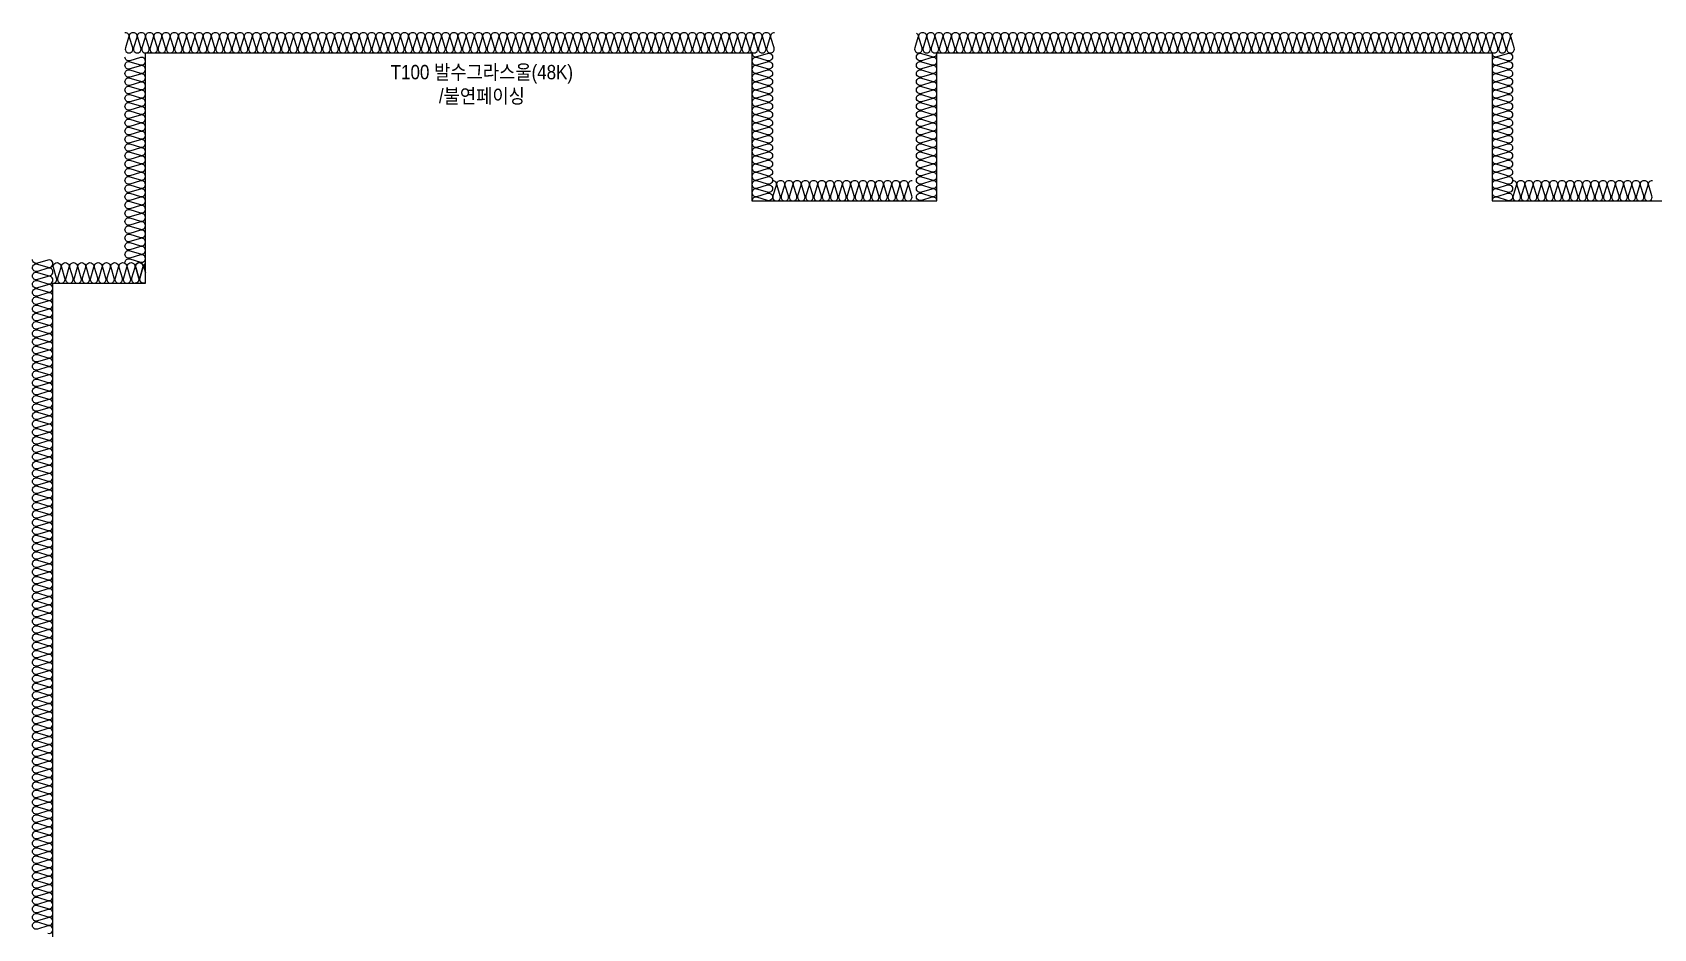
# Model space of a CAD drawing. Header units: millimetres. Extents: x 17311 to 801382, y -242618 to -104888.
# Drawn here: x 295111 to 302996, y -188369 to -184009 of the extents above; entities that cross this region are included whole.
import ezdxf
from ezdxf.enums import TextEntityAlignment as Align

# ---------------------------------------------------------------- set-up
doc = ezdxf.new("R2010")
doc.units = ezdxf.units.MM
doc.header["$LTSCALE"] = 250
doc.layers.add('ISL', color=251, linetype='Continuous')
doc.layers.add('NOPLOT-단열', color=225, linetype='Continuous', plot=False)
doc.styles.add('Gdim', font='')
doc.styles.get('Gdim').set_extended_font_data('Dotum')

msp = doc.modelspace()

# ---------------------------------------------------------------- linework, layer by layer
at = {"layer": 'ISL'}
for points in [[(295560.7, -184009.5, -0.509267), (295578.3, -184033.7), (295563, -184085.2, 1.372593), (295598.3, -184085.2), (295583, -184033.7, -0.509267), (295600.7, -184009.5, -0.509267), (295618.3, -184033.7), (295603, -184085.2, 1.372593), (295638.3, -184085.2), (295623, -184033.7, -0.509267), (295640.7, -184009.5, -0.509267), (295658.3, -184033.7), (295643, -184085.2, 1.372593), (295678.3, -184085.2), (295663, -184033.7, -0.509267), (295680.7, -184009.5, -0.509267), (295698.3, -184033.7), (295683, -184085.2, 1.372593), (295718.3, -184085.2), (295703, -184033.7, -0.509267), (295720.7, -184009.5, -0.509267), (295738.3, -184033.7), (295723, -184085.2, 1.372593), (295758.3, -184085.2), (295743, -184033.7, -0.509267), (295760.7, -184009.5, -0.509267), (295778.3, -184033.7), (295763, -184085.2, 1.372593), (295798.3, -184085.2), (295783, -184033.7, -0.509267), (295800.7, -184009.5, -0.509267), (295818.3, -184033.7), (295803, -184085.2, 1.372593), (295838.3, -184085.2), (295823, -184033.7, -0.509267), (295840.7, -184009.5, -0.509267), (295858.3, -184033.7), (295843, -184085.2, 1.372593), (295878.3, -184085.2), (295863, -184033.7, -0.509267), (295880.7, -184009.5, -0.509267), (295898.3, -184033.7), (295883, -184085.2, 1.372593), (295918.3, -184085.2), (295903, -184033.7, -0.509267), (295920.7, -184009.5, -0.509267), (295938.3, -184033.7), (295923, -184085.2, 1.372593), (295958.3, -184085.2), (295943, -184033.7, -0.509267), (295960.7, -184009.5, -0.509267), (295978.3, -184033.7), (295963, -184085.2, 1.372593), (295998.3, -184085.2), (295983, -184033.7, -0.509267), (296000.7, -184009.5, -0.509267), (296018.3, -184033.7), (296003, -184085.2, 1.372593), (296038.3, -184085.2), (296023, -184033.7, -0.509267), (296040.7, -184009.5, -0.509267), (296058.3, -184033.7), (296043, -184085.2, 1.372593), (296078.3, -184085.2), (296063, -184033.7, -0.509267), (296080.7, -184009.5, -0.509267), (296098.3, -184033.7), (296083, -184085.2, 1.372593), (296118.3, -184085.2), (296103, -184033.7, -0.509267), (296120.7, -184009.5, -0.509267), (296138.3, -184033.7), (296123, -184085.2, 1.372593), (296158.3, -184085.2), (296143, -184033.7, -0.509267), (296160.7, -184009.5, -0.509267), (296178.3, -184033.7), (296163, -184085.2, 1.372593), (296198.3, -184085.2), (296183, -184033.7, -0.509267), (296200.7, -184009.5, -0.509267), (296218.3, -184033.7), (296203, -184085.2, 1.372593), (296238.3, -184085.2), (296223, -184033.7, -0.509267), (296240.7, -184009.5, -0.509267), (296258.3, -184033.7), (296243, -184085.2, 1.372593), (296278.3, -184085.2), (296263, -184033.7, -0.509267), (296280.7, -184009.5, -0.509267), (296298.3, -184033.7), (296283, -184085.2, 1.372593), (296318.3, -184085.2), (296303, -184033.7, -0.509267), (296320.7, -184009.5, -0.509267), (296338.3, -184033.7), (296323, -184085.2, 1.372593), (296358.3, -184085.2), (296343, -184033.7, -0.509267), (296360.7, -184009.5, -0.509267), (296378.3, -184033.7), (296363, -184085.2, 1.372593), (296398.3, -184085.2), (296383, -184033.7, -0.509267), (296400.7, -184009.5, -0.509267), (296418.3, -184033.7), (296403, -184085.2, 1.372593), (296438.3, -184085.2), (296423, -184033.7, -0.509267), (296440.7, -184009.5, -0.509267), (296458.3, -184033.7), (296443, -184085.2, 1.372593), (296478.3, -184085.2), (296463, -184033.7, -0.509267), (296480.7, -184009.5, -0.509267), (296498.3, -184033.7), (296483, -184085.2, 1.372593), (296518.3, -184085.2), (296503, -184033.7, -0.509267), (296520.7, -184009.5, -0.509267), (296538.3, -184033.7), (296523, -184085.2, 1.372593), (296558.3, -184085.2), (296543, -184033.7, -0.509267), (296560.7, -184009.5, -0.509267), (296578.3, -184033.7), (296563, -184085.2, 1.372593), (296598.3, -184085.2), (296583, -184033.7, -0.509267), (296600.7, -184009.5, -0.509267), (296618.3, -184033.7), (296603, -184085.2, 1.372593), (296638.3, -184085.2), (296623, -184033.7, -0.509267), (296640.7, -184009.5, -0.509267), (296658.3, -184033.7), (296643, -184085.2, 1.372593), (296678.3, -184085.2), (296663, -184033.7, -0.509267), (296680.7, -184009.5, -0.509267), (296698.3, -184033.7), (296683, -184085.2, 1.372593), (296718.3, -184085.2), (296703, -184033.7, -0.509267), (296720.7, -184009.5, -0.509267), (296738.3, -184033.7), (296723, -184085.2, 1.372593), (296758.3, -184085.2), (296743, -184033.7, -0.509267), (296760.7, -184009.5, -0.509267), (296778.3, -184033.7), (296763, -184085.2, 1.372593), (296798.3, -184085.2), (296783, -184033.7, -0.509267), (296800.7, -184009.5, -0.509267), (296818.3, -184033.7), (296803, -184085.2, 1.372593), (296838.3, -184085.2), (296823, -184033.7, -0.509267), (296840.7, -184009.5, -0.509267), (296858.3, -184033.7), (296843, -184085.2, 1.372593), (296878.3, -184085.2), (296863, -184033.7, -0.509267), (296880.7, -184009.5, -0.509267), (296898.3, -184033.7), (296883, -184085.2, 1.372593), (296918.3, -184085.2), (296903, -184033.7, -0.509267), (296920.7, -184009.5, -0.509267), (296938.3, -184033.7), (296923, -184085.2, 1.372593), (296958.3, -184085.2), (296943, -184033.7, -0.509267), (296960.7, -184009.5, -0.509267), (296978.3, -184033.7), (296963, -184085.2, 1.372593), (296998.3, -184085.2), (296983, -184033.7, -0.509267), (297000.7, -184009.5, -0.509267), (297018.3, -184033.7), (297003, -184085.2, 1.372593), (297038.3, -184085.2), (297023, -184033.7, -0.509267), (297040.7, -184009.5, -0.509267), (297058.3, -184033.7), (297043, -184085.2, 1.372593), (297078.3, -184085.2), (297063, -184033.7, -0.509267), (297080.7, -184009.5, -0.509267), (297098.3, -184033.7), (297083, -184085.2, 1.372593), (297118.3, -184085.2), (297103, -184033.7, -0.509267), (297120.7, -184009.5, -0.509267), (297138.3, -184033.7), (297123, -184085.2, 1.372593), (297158.3, -184085.2), (297143, -184033.7, -0.509267), (297160.7, -184009.5, -0.509267), (297178.3, -184033.7), (297163, -184085.2, 1.372593), (297198.3, -184085.2), (297183, -184033.7, -0.509267), (297200.7, -184009.5, -0.509267), (297218.3, -184033.7), (297203, -184085.2, 1.372593), (297238.3, -184085.2), (297223, -184033.7, -0.509267), (297240.7, -184009.5, -0.509267), (297258.3, -184033.7), (297243, -184085.2, 1.372593), (297278.3, -184085.2), (297263, -184033.7, -0.509267), (297280.7, -184009.5, -0.509267), (297298.3, -184033.7), (297283, -184085.2, 1.372593), (297318.3, -184085.2), (297303, -184033.7, -0.509267), (297320.7, -184009.5, -0.509267), (297338.3, -184033.7), (297323, -184085.2, 1.372593), (297358.3, -184085.2), (297343, -184033.7, -0.509267), (297360.7, -184009.5, -0.509267), (297378.3, -184033.7), (297363, -184085.2, 1.372593), (297398.3, -184085.2), (297383, -184033.7, -0.509267), (297400.7, -184009.5, -0.509267), (297418.3, -184033.7), (297403, -184085.2, 1.372593), (297438.3, -184085.2), (297423, -184033.7, -0.509267), (297440.7, -184009.5, -0.509267), (297458.3, -184033.7), (297443, -184085.2, 1.372593), (297478.3, -184085.2), (297463, -184033.7, -0.509267), (297480.7, -184009.5, -0.509267), (297498.3, -184033.7), (297483, -184085.2, 1.372593), (297518.3, -184085.2), (297503, -184033.7, -0.509267), (297520.7, -184009.5, -0.509267), (297538.3, -184033.7), (297523, -184085.2, 1.372593), (297558.3, -184085.2), (297543, -184033.7, -0.509267), (297560.7, -184009.5, -0.509267), (297578.3, -184033.7), (297563, -184085.2, 1.372593), (297598.3, -184085.2), (297583, -184033.7, -0.509267), (297600.7, -184009.5, -0.509267), (297618.3, -184033.7), (297603, -184085.2, 1.372593), (297638.3, -184085.2), (297623, -184033.7, -0.509267), (297640.7, -184009.5, -0.509267), (297658.3, -184033.7), (297643, -184085.2, 1.372593), (297678.3, -184085.2), (297663, -184033.7, -0.509267), (297680.7, -184009.5, -0.509267), (297698.3, -184033.7), (297683, -184085.2, 1.372593), (297718.3, -184085.2), (297703, -184033.7, -0.509267), (297720.7, -184009.5, -0.509267), (297738.3, -184033.7), (297723, -184085.2, 1.372593), (297758.3, -184085.2), (297743, -184033.7, -0.509267), (297760.7, -184009.5, -0.509267), (297778.3, -184033.7), (297763, -184085.2, 1.372593), (297798.3, -184085.2), (297783, -184033.7, -0.509267), (297800.7, -184009.5, -0.509267), (297818.3, -184033.7), (297803, -184085.2, 1.372593), (297838.3, -184085.2), (297823, -184033.7, -0.509267), (297840.7, -184009.5, -0.509267), (297858.3, -184033.7), (297843, -184085.2, 1.372593), (297878.3, -184085.2), (297863, -184033.7, -0.509267), (297880.7, -184009.5, -0.509267), (297898.3, -184033.7), (297883, -184085.2, 1.372593), (297918.3, -184085.2), (297903, -184033.7, -0.509267), (297920.7, -184009.5, -0.509267), (297938.3, -184033.7), (297923, -184085.2, 1.372593), (297958.3, -184085.2), (297943, -184033.7, -0.509267), (297960.7, -184009.5, -0.509267), (297978.3, -184033.7), (297963, -184085.2, 1.372593), (297998.3, -184085.2), (297983, -184033.7, -0.509267), (298000.7, -184009.5, -0.509267), (298018.3, -184033.7), (298003, -184085.2, 1.372593), (298038.3, -184085.2), (298023, -184033.7, -0.509267), (298040.7, -184009.5, -0.509267), (298058.3, -184033.7), (298043, -184085.2, 1.372593), (298078.3, -184085.2), (298063, -184033.7, -0.509267), (298080.7, -184009.5, -0.509267), (298098.3, -184033.7), (298083, -184085.2, 1.372593), (298118.3, -184085.2), (298103, -184033.7, -0.509267), (298120.7, -184009.5, -0.509267), (298138.3, -184033.7), (298123, -184085.2, 1.372593), (298158.3, -184085.2), (298143, -184033.7, -0.509267), (298160.7, -184009.5, -0.509267), (298178.3, -184033.7), (298163, -184085.2, 1.372593), (298198.3, -184085.2), (298183, -184033.7, -0.509267), (298200.7, -184009.5, -0.509267), (298218.3, -184033.7), (298203, -184085.2, 1.372593), (298238.3, -184085.2), (298223, -184033.7, -0.509267), (298240.7, -184009.5, -0.509267), (298258.3, -184033.7), (298243, -184085.2, 1.372593), (298278.3, -184085.2), (298263, -184033.7, -0.509267), (298280.7, -184009.5, -0.509267), (298298.3, -184033.7), (298283, -184085.2, 1.372593), (298318.3, -184085.2), (298303, -184033.7, -0.509267), (298320.7, -184009.5, -0.509267), (298338.3, -184033.7), (298323, -184085.2, 1.372593), (298358.3, -184085.2), (298343, -184033.7, -0.509267), (298360.7, -184009.5, -0.509267), (298378.3, -184033.7), (298363, -184085.2, 1.372593), (298398.3, -184085.2), (298383, -184033.7, -0.509267), (298400.7, -184009.5, -0.509267), (298418.3, -184033.7), (298403, -184085.2, 1.372593), (298438.3, -184085.2), (298423, -184033.7, -0.509267), (298440.7, -184009.5, -0.509267), (298458.3, -184033.7), (298443, -184085.2, 1.372593), (298478.3, -184085.2), (298463, -184033.7, -0.509267), (298480.7, -184009.5, -0.509267), (298498.3, -184033.7), (298483, -184085.2, 1.372593), (298518.3, -184085.2), (298503, -184033.7, -0.509267), (298520.7, -184009.5, -0.509267), (298538.3, -184033.7), (298523, -184085.2, 1.372593), (298558.3, -184085.2), (298543, -184033.7, -0.509267), (298560.7, -184009.5, -0.509267), (298578.3, -184033.7), (298563, -184085.2, 1.372593), (298598.3, -184085.2), (298583, -184033.7, -0.509267), (298600.7, -184009.5, -0.509267), (298618.3, -184033.7), (298603, -184085.2, 1.372593), (298638.3, -184085.2), (298623, -184033.7, -0.509267), (298640.7, -184009.5, -0.509267), (298658.3, -184033.7), (298643, -184085.2, 1.372593), (298678.3, -184085.2), (298663, -184033.7, -0.509267), (298680.7, -184009.5, -0.509267), (298698.3, -184033.7), (298683, -184085.2, 1.372593), (298718.3, -184085.2), (298703, -184033.7, -0.509267), (298720.7, -184009.5)], [(299410.7, -184012.4, -0.341386), (299418.3, -184033.7), (299403, -184085.2, 1.372593), (299438.3, -184085.2), (299423, -184033.7, -0.509267), (299440.7, -184009.5, -0.509267), (299458.3, -184033.7), (299443, -184085.2, 1.372593), (299478.3, -184085.2), (299463, -184033.7, -0.509267), (299480.7, -184009.5, -0.509267), (299498.3, -184033.7), (299483, -184085.2, 1.372593), (299518.3, -184085.2), (299503, -184033.7, -0.509267), (299520.7, -184009.5, -0.509267), (299538.3, -184033.7), (299523, -184085.2, 1.372593), (299558.3, -184085.2), (299543, -184033.7, -0.509267), (299560.7, -184009.5, -0.509267), (299578.3, -184033.7), (299563, -184085.2, 1.372593), (299598.3, -184085.2), (299583, -184033.7, -0.509267), (299600.7, -184009.5, -0.509267), (299618.3, -184033.7), (299603, -184085.2, 1.372593), (299638.3, -184085.2), (299623, -184033.7, -0.509267), (299640.7, -184009.5, -0.509267), (299658.3, -184033.7), (299643, -184085.2, 1.372593), (299678.3, -184085.2), (299663, -184033.7, -0.509267), (299680.7, -184009.5, -0.509267), (299698.3, -184033.7), (299683, -184085.2, 1.372593), (299718.3, -184085.2), (299703, -184033.7, -0.509267), (299720.7, -184009.5, -0.509267), (299738.3, -184033.7), (299723, -184085.2, 1.372593), (299758.3, -184085.2), (299743, -184033.7, -0.509267), (299760.7, -184009.5, -0.509267), (299778.3, -184033.7), (299763, -184085.2, 1.372593), (299798.3, -184085.2), (299783, -184033.7, -0.509267), (299800.7, -184009.5, -0.509267), (299818.3, -184033.7), (299803, -184085.2, 1.372593), (299838.3, -184085.2), (299823, -184033.7, -0.509267), (299840.7, -184009.5, -0.509267), (299858.3, -184033.7), (299843, -184085.2, 1.372593), (299878.3, -184085.2), (299863, -184033.7, -0.509267), (299880.7, -184009.5, -0.509267), (299898.3, -184033.7), (299883, -184085.2, 1.372593), (299918.3, -184085.2), (299903, -184033.7, -0.509267), (299920.7, -184009.5, -0.509267), (299938.3, -184033.7), (299923, -184085.2, 1.372593), (299958.3, -184085.2), (299943, -184033.7, -0.509267), (299960.7, -184009.5, -0.509267), (299978.3, -184033.7), (299963, -184085.2, 1.372593), (299998.3, -184085.2), (299983, -184033.7, -0.509267), (300000.7, -184009.5, -0.509267), (300018.3, -184033.7), (300003, -184085.2, 1.372593), (300038.3, -184085.2), (300023, -184033.7, -0.509267), (300040.7, -184009.5, -0.509267), (300058.3, -184033.7), (300043, -184085.2, 1.372593), (300078.3, -184085.2), (300063, -184033.7, -0.509267), (300080.7, -184009.5, -0.509267), (300098.3, -184033.7), (300083, -184085.2, 1.372593), (300118.3, -184085.2), (300103, -184033.7, -0.509267), (300120.7, -184009.5, -0.509267), (300138.3, -184033.7), (300123, -184085.2, 1.372593), (300158.3, -184085.2), (300143, -184033.7, -0.509267), (300160.7, -184009.5, -0.509267), (300178.3, -184033.7), (300163, -184085.2, 1.372593), (300198.3, -184085.2), (300183, -184033.7, -0.509267), (300200.7, -184009.5, -0.509267), (300218.3, -184033.7), (300203, -184085.2, 1.372593), (300238.3, -184085.2), (300223, -184033.7, -0.509267), (300240.7, -184009.5, -0.509267), (300258.3, -184033.7), (300243, -184085.2, 1.372593), (300278.3, -184085.2), (300263, -184033.7, -0.509267), (300280.7, -184009.5, -0.509267), (300298.3, -184033.7), (300283, -184085.2, 1.372593), (300318.3, -184085.2), (300303, -184033.7, -0.509267), (300320.7, -184009.5, -0.509267), (300338.3, -184033.7), (300323, -184085.2, 1.372593), (300358.3, -184085.2), (300343, -184033.7, -0.509267), (300360.7, -184009.5, -0.509267), (300378.3, -184033.7), (300363, -184085.2, 1.372593), (300398.3, -184085.2), (300383, -184033.7, -0.509267), (300400.7, -184009.5, -0.509267), (300418.3, -184033.7), (300403, -184085.2, 1.372593), (300438.3, -184085.2), (300423, -184033.7, -0.509267), (300440.7, -184009.5, -0.509267), (300458.3, -184033.7), (300443, -184085.2, 1.372593), (300478.3, -184085.2), (300463, -184033.7, -0.509267), (300480.7, -184009.5, -0.509267), (300498.3, -184033.7), (300483, -184085.2, 1.372593), (300518.3, -184085.2), (300503, -184033.7, -0.509267), (300520.7, -184009.5, -0.509267), (300538.3, -184033.7), (300523, -184085.2, 1.372593), (300558.3, -184085.2), (300543, -184033.7, -0.509267), (300560.7, -184009.5, -0.509267), (300578.3, -184033.7), (300563, -184085.2, 1.372593), (300598.3, -184085.2), (300583, -184033.7, -0.509267), (300600.7, -184009.5, -0.509267), (300618.3, -184033.7), (300603, -184085.2, 1.372593), (300638.3, -184085.2), (300623, -184033.7, -0.509267), (300640.7, -184009.5, -0.509267), (300658.3, -184033.7), (300643, -184085.2, 1.372593), (300678.3, -184085.2), (300663, -184033.7, -0.509267), (300680.7, -184009.5, -0.509267), (300698.3, -184033.7), (300683, -184085.2, 1.372593), (300718.3, -184085.2), (300703, -184033.7, -0.509267), (300720.7, -184009.5, -0.509267), (300738.3, -184033.7), (300723, -184085.2, 1.372593), (300758.3, -184085.2), (300743, -184033.7, -0.509267), (300760.7, -184009.5, -0.509267), (300778.3, -184033.7), (300763, -184085.2, 1.372593), (300798.3, -184085.2), (300783, -184033.7, -0.509267), (300800.7, -184009.5, -0.509267), (300818.3, -184033.7), (300803, -184085.2, 1.372593), (300838.3, -184085.2), (300823, -184033.7, -0.509267), (300840.7, -184009.5, -0.509267), (300858.3, -184033.7), (300843, -184085.2, 1.372593), (300878.3, -184085.2), (300863, -184033.7, -0.509267), (300880.7, -184009.5, -0.509267), (300898.3, -184033.7), (300883, -184085.2, 1.372593), (300918.3, -184085.2), (300903, -184033.7, -0.509267), (300920.7, -184009.5, -0.509267), (300938.3, -184033.7), (300923, -184085.2, 1.372593), (300958.3, -184085.2), (300943, -184033.7, -0.509267), (300960.7, -184009.5, -0.509267), (300978.3, -184033.7), (300963, -184085.2, 1.372593), (300998.3, -184085.2), (300983, -184033.7, -0.509267), (301000.7, -184009.5, -0.509267), (301018.3, -184033.7), (301003, -184085.2, 1.372593), (301038.3, -184085.2), (301023, -184033.7, -0.509267), (301040.7, -184009.5, -0.509267), (301058.3, -184033.7), (301043, -184085.2, 1.372593), (301078.3, -184085.2), (301063, -184033.7, -0.509267), (301080.7, -184009.5, -0.509267), (301098.3, -184033.7), (301083, -184085.2, 1.372593), (301118.3, -184085.2), (301103, -184033.7, -0.509267), (301120.7, -184009.5, -0.509267), (301138.3, -184033.7), (301123, -184085.2, 1.372593), (301158.3, -184085.2), (301143, -184033.7, -0.509267), (301160.7, -184009.5, -0.509267), (301178.3, -184033.7), (301163, -184085.2, 1.372593), (301198.3, -184085.2), (301183, -184033.7, -0.509267), (301200.7, -184009.5, -0.509267), (301218.3, -184033.7), (301203, -184085.2, 1.372593), (301238.3, -184085.2), (301223, -184033.7, -0.509267), (301240.7, -184009.5, -0.509267), (301258.3, -184033.7), (301243, -184085.2, 1.372593), (301278.3, -184085.2), (301263, -184033.7, -0.509267), (301280.7, -184009.5, -0.509267), (301298.3, -184033.7), (301283, -184085.2, 1.372593), (301318.3, -184085.2), (301303, -184033.7, -0.509267), (301320.7, -184009.5, -0.509267), (301338.3, -184033.7), (301323, -184085.2, 1.372593), (301358.3, -184085.2), (301343, -184033.7, -0.509267), (301360.7, -184009.5, -0.509267), (301378.3, -184033.7), (301363, -184085.2, 1.372593), (301398.3, -184085.2), (301383, -184033.7, -0.509267), (301400.7, -184009.5, -0.509267), (301418.3, -184033.7), (301403, -184085.2, 1.372593), (301438.3, -184085.2), (301423, -184033.7, -0.509267), (301440.7, -184009.5, -0.509267), (301458.3, -184033.7), (301443, -184085.2, 1.372593), (301478.3, -184085.2), (301463, -184033.7, -0.509267), (301480.7, -184009.5, -0.509267), (301498.3, -184033.7), (301483, -184085.2, 1.372593), (301518.3, -184085.2), (301503, -184033.7, -0.509267), (301520.7, -184009.5, -0.509267), (301538.3, -184033.7), (301523, -184085.2, 1.372593), (301558.3, -184085.2), (301543, -184033.7, -0.509267), (301560.7, -184009.5, -0.509267), (301578.3, -184033.7), (301563, -184085.2, 1.372593), (301598.3, -184085.2), (301583, -184033.7, -0.509267), (301600.7, -184009.5, -0.509267), (301618.3, -184033.7), (301603, -184085.2, 1.372593), (301638.3, -184085.2), (301623, -184033.7, -0.509267), (301640.7, -184009.5, -0.509267), (301658.3, -184033.7), (301643, -184085.2, 1.372593), (301678.3, -184085.2), (301663, -184033.7, -0.509267), (301680.7, -184009.5, -0.509267), (301698.3, -184033.7), (301683, -184085.2, 1.372593), (301718.3, -184085.2), (301703, -184033.7, -0.509267), (301720.7, -184009.5, -0.509267), (301738.3, -184033.7), (301723, -184085.2, 1.372593), (301758.3, -184085.2), (301743, -184033.7, -0.509267), (301760.7, -184009.5, -0.509267), (301778.3, -184033.7), (301763, -184085.2, 1.372593), (301798.3, -184085.2), (301783, -184033.7, -0.509267), (301800.7, -184009.5, -0.509267), (301818.3, -184033.7), (301803, -184085.2, 1.372593), (301838.3, -184085.2), (301823, -184033.7, -0.509267), (301840.7, -184009.5, -0.509267), (301858.3, -184033.7), (301843, -184085.2, 1.372593), (301878.3, -184085.2), (301863, -184033.7, -0.509267), (301880.7, -184009.5, -0.509267), (301898.3, -184033.7), (301883, -184085.2, 1.372593), (301918.3, -184085.2), (301903, -184033.7, -0.509267), (301920.7, -184009.5, -0.509267), (301938.3, -184033.7), (301923, -184085.2, 1.372593), (301958.3, -184085.2), (301943, -184033.7, -0.509267), (301960.7, -184009.5, -0.509267), (301978.3, -184033.7), (301963, -184085.2, 1.372593), (301998.3, -184085.2), (301983, -184033.7, -0.509267), (302000.7, -184009.5, -0.509267), (302018.3, -184033.7), (302003, -184085.2, 1.372593), (302038.3, -184085.2), (302023, -184033.7, -0.509267), (302040.7, -184009.5, -0.509267), (302058.3, -184033.7), (302043, -184085.2, 1.372593), (302078.3, -184085.2), (302063, -184033.7, -0.509267), (302080.7, -184009.5, -0.509267), (302098.3, -184033.7), (302083, -184085.2, 1.372593), (302118.3, -184085.2), (302103, -184033.7, -0.509267), (302120.7, -184009.5, -0.509267), (302138.3, -184033.7), (302123, -184085.2, 1.372593), (302158.3, -184085.2), (302143, -184033.7, -0.509267), (302160.7, -184009.5, -0.509267), (302178.3, -184033.7), (302163, -184085.2, 1.372593), (302198.3, -184085.2), (302183, -184033.7, -0.509267), (302200.7, -184009.5, -0.509267), (302218.3, -184033.7), (302203, -184085.2, 1.372593), (302238.3, -184085.2), (302223, -184033.7, -0.509267), (302240.7, -184009.5, -0.509267), (302258.3, -184033.7), (302243, -184085.2, 1.372593), (302278.3, -184085.2), (302263, -184033.7, -0.509267), (302280.7, -184009.5, -0.509267), (302298.3, -184033.7), (302283, -184085.2, 1.372593), (302318.3, -184085.2), (302303, -184033.7, -0.340671), (302310.7, -184012.4, -0.340671)], [(295560.7, -185129.5, -0.509267), (295584.9, -185111.8), (295636.4, -185127.1, 1.372593), (295636.4, -185091.8), (295584.9, -185107.1, -0.509267), (295560.7, -185089.5, -0.509267), (295584.9, -185071.8), (295636.4, -185087.1, 1.372593), (295636.4, -185051.8), (295584.9, -185067.1, -0.509267), (295560.7, -185049.5, -0.509267), (295584.9, -185031.8), (295636.4, -185047.1, 1.372593), (295636.4, -185011.8), (295584.9, -185027.1, -0.509267), (295560.7, -185009.5, -0.509267), (295584.9, -184991.8), (295636.4, -185007.1, 1.372593), (295636.4, -184971.8), (295584.9, -184987.1, -0.509267), (295560.7, -184969.5, -0.509267), (295584.9, -184951.8), (295636.4, -184967.1, 1.372593), (295636.4, -184931.8), (295584.9, -184947.1, -0.509267), (295560.7, -184929.5, -0.509267), (295584.9, -184911.8), (295636.4, -184927.1, 1.372593), (295636.4, -184891.8), (295584.9, -184907.1, -0.509267), (295560.7, -184889.5, -0.509267), (295584.9, -184871.8), (295636.4, -184887.1, 1.372593), (295636.4, -184851.8), (295584.9, -184867.1, -0.509267), (295560.7, -184849.5, -0.509267), (295584.9, -184831.8), (295636.4, -184847.1, 1.372593), (295636.4, -184811.8), (295584.9, -184827.1, -0.509267), (295560.7, -184809.5, -0.509267), (295584.9, -184791.8), (295636.4, -184807.1, 1.372593), (295636.4, -184771.8), (295584.9, -184787.1, -0.509267), (295560.7, -184769.5, -0.509267), (295584.9, -184751.8), (295636.4, -184767.1, 1.372593), (295636.4, -184731.8), (295584.9, -184747.1, -0.509267), (295560.7, -184729.5, -0.509267), (295584.9, -184711.8), (295636.4, -184727.1, 1.372593), (295636.4, -184691.8), (295584.9, -184707.1, -0.509267), (295560.7, -184689.5, -0.509267), (295584.9, -184671.8), (295636.4, -184687.1, 1.372593), (295636.4, -184651.8), (295584.9, -184667.1, -0.509267), (295560.7, -184649.5, -0.509267), (295584.9, -184631.8), (295636.4, -184647.1, 1.372593), (295636.4, -184611.8), (295584.9, -184627.1, -0.509267), (295560.7, -184609.5, -0.509267), (295584.9, -184591.8), (295636.4, -184607.1, 1.372593), (295636.4, -184571.8), (295584.9, -184587.1, -0.509267), (295560.7, -184569.5, -0.509267), (295584.9, -184551.8), (295636.4, -184567.1, 1.372593), (295636.4, -184531.8), (295584.9, -184547.1, -0.509267), (295560.7, -184529.5, -0.509267), (295584.9, -184511.8), (295636.4, -184527.1, 1.372593), (295636.4, -184491.8), (295584.9, -184507.1, -0.509267), (295560.7, -184489.5, -0.509267), (295584.9, -184471.8), (295636.4, -184487.1, 1.372593), (295636.4, -184451.8), (295584.9, -184467.1, -0.509267), (295560.7, -184449.5, -0.509267), (295584.9, -184431.8), (295636.4, -184447.1, 1.372593), (295636.4, -184411.8), (295584.9, -184427.1, -0.509267), (295560.7, -184409.5, -0.509267), (295584.9, -184391.8), (295636.4, -184407.1, 1.372593), (295636.4, -184371.8), (295584.9, -184387.1, -0.509267), (295560.7, -184369.5, -0.509267), (295584.9, -184351.8), (295636.4, -184367.1, 1.372593), (295636.4, -184331.8), (295584.9, -184347.1, -0.509267), (295560.7, -184329.5, -0.509267), (295584.9, -184311.8), (295636.4, -184327.1, 1.372593), (295636.4, -184291.8), (295584.9, -184307.1, -0.509267), (295560.7, -184289.5, -0.509267), (295584.9, -184271.8), (295636.4, -184287.1, 1.372593), (295636.4, -184251.8), (295584.9, -184267.1, -0.509267), (295560.7, -184249.5, -0.509267), (295584.9, -184231.8), (295636.4, -184247.1, 1.372593), (295636.4, -184211.8), (295584.9, -184227.1, -0.509267), (295560.7, -184209.5, -0.509267), (295584.9, -184191.8), (295636.4, -184207.1, 1.372593), (295636.4, -184171.8), (295584.9, -184187.1, -0.509267), (295560.7, -184169.5, -0.509267), (295584.9, -184151.8), (295636.4, -184167.1, 1.372593), (295636.4, -184131.8), (295584.9, -184147.1, -0.509267), (295560.7, -184129.5)], [(298610.7, -184109.5, 0.509267), (298634.9, -184127.2), (298686.4, -184111.8, -1.372593), (298686.4, -184147.2), (298634.9, -184131.8, 0.509267), (298610.7, -184149.5, 0.509267), (298634.9, -184167.2), (298686.4, -184151.8, -1.372593), (298686.4, -184187.2), (298634.9, -184171.8, 0.509267), (298610.7, -184189.5, 0.509267), (298634.9, -184207.2), (298686.4, -184191.8, -1.372593), (298686.4, -184227.2), (298634.9, -184211.8, 0.509267), (298610.7, -184229.5, 0.509267), (298634.9, -184247.2), (298686.4, -184231.8, -1.372593), (298686.4, -184267.2), (298634.9, -184251.8, 0.509267), (298610.7, -184269.5, 0.509267), (298634.9, -184287.2), (298686.4, -184271.8, -1.372593), (298686.4, -184307.2), (298634.9, -184291.8, 0.509267), (298610.7, -184309.5, 0.509267), (298634.9, -184327.2), (298686.4, -184311.8, -1.372593), (298686.4, -184347.2), (298634.9, -184331.8, 0.509267), (298610.7, -184349.5, 0.509267), (298634.9, -184367.2), (298686.4, -184351.8, -1.372593), (298686.4, -184387.2), (298634.9, -184371.8, 0.509267), (298610.7, -184389.5, 0.509267), (298634.9, -184407.2), (298686.4, -184391.8, -1.372593), (298686.4, -184427.2), (298634.9, -184411.8, 0.509267), (298610.7, -184429.5, 0.509267), (298634.9, -184447.2), (298686.4, -184431.8, -1.372593), (298686.4, -184467.2), (298634.9, -184451.8, 0.509267), (298610.7, -184469.5, 0.509267), (298634.9, -184487.2), (298686.4, -184471.8, -1.372593), (298686.4, -184507.2), (298634.9, -184491.8, 0.509267), (298610.7, -184509.5, 0.509267), (298634.9, -184527.2), (298686.4, -184511.8, -1.372593), (298686.4, -184547.2), (298634.9, -184531.8, 0.509267), (298610.7, -184549.5, 0.509267), (298634.9, -184567.2), (298686.4, -184551.8, -1.372593), (298686.4, -184587.2), (298634.9, -184571.8, 0.509267), (298610.7, -184589.5, 0.509267), (298634.9, -184607.2), (298686.4, -184591.8, -1.372593), (298686.4, -184627.2), (298634.9, -184611.8, 0.509267), (298610.7, -184629.5, 0.509267), (298634.9, -184647.2), (298686.4, -184631.8, -1.372593), (298686.4, -184667.2), (298634.9, -184651.8, 0.509267), (298610.7, -184669.5, 0.509267), (298634.9, -184687.2), (298686.4, -184671.8, -1.372593), (298686.4, -184707.2), (298634.9, -184691.8, 0.509267), (298610.7, -184709.5, 0.509267), (298634.9, -184727.2), (298686.4, -184711.8, -1.372593), (298686.4, -184747.2), (298634.9, -184731.8, 0.509267), (298610.7, -184749.5, 0.509267), (298634.9, -184767.2), (298686.4, -184751.8, -1.372593), (298686.4, -184787.2), (298634.9, -184771.8, 0.509267), (298610.7, -184789.5, 0.509267), (298634.9, -184807.2), (298686.4, -184791.8, -1.372593), (298686.4, -184827.2), (298634.9, -184811.8, 0.509267), (298610.7, -184829.5)], [(299510.7, -184829.5, 0.509267), (299486.4, -184811.8), (299434.9, -184827.1, -1.372593), (299434.9, -184791.8), (299486.4, -184807.1, 0.509267), (299510.7, -184789.5, 0.509267), (299486.4, -184771.8), (299434.9, -184787.1, -1.372593), (299434.9, -184751.8), (299486.4, -184767.1, 0.509267), (299510.7, -184749.5, 0.509267), (299486.4, -184731.8), (299434.9, -184747.1, -1.372593), (299434.9, -184711.8), (299486.4, -184727.1, 0.509267), (299510.7, -184709.5, 0.509267), (299486.4, -184691.8), (299434.9, -184707.1, -1.372593), (299434.9, -184671.8), (299486.4, -184687.1, 0.509267), (299510.7, -184669.5, 0.509267), (299486.4, -184651.8), (299434.9, -184667.1, -1.372593), (299434.9, -184631.8), (299486.4, -184647.1, 0.509267), (299510.7, -184629.5, 0.509267), (299486.4, -184611.8), (299434.9, -184627.1, -1.372593), (299434.9, -184591.8), (299486.4, -184607.1, 0.509267), (299510.7, -184589.5, 0.509267), (299486.4, -184571.8), (299434.9, -184587.1, -1.372593), (299434.9, -184551.8), (299486.4, -184567.1, 0.509267), (299510.7, -184549.5, 0.509267), (299486.4, -184531.8), (299434.9, -184547.1, -1.372593), (299434.9, -184511.8), (299486.4, -184527.1, 0.509267), (299510.7, -184509.5, 0.509267), (299486.4, -184491.8), (299434.9, -184507.1, -1.372593), (299434.9, -184471.8), (299486.4, -184487.1, 0.509267), (299510.7, -184469.5, 0.509267), (299486.4, -184451.8), (299434.9, -184467.1, -1.372593), (299434.9, -184431.8), (299486.4, -184447.1, 0.509267), (299510.7, -184429.5, 0.509267), (299486.4, -184411.8), (299434.9, -184427.1, -1.372593), (299434.9, -184391.8), (299486.4, -184407.1, 0.509267), (299510.7, -184389.5, 0.509267), (299486.4, -184371.8), (299434.9, -184387.1, -1.372593), (299434.9, -184351.8), (299486.4, -184367.1, 0.509267), (299510.7, -184349.5, 0.509267), (299486.4, -184331.8), (299434.9, -184347.1, -1.372593), (299434.9, -184311.8), (299486.4, -184327.1, 0.509267), (299510.7, -184309.5, 0.509267), (299486.4, -184291.8), (299434.9, -184307.1, -1.372593), (299434.9, -184271.8), (299486.4, -184287.1, 0.509267), (299510.7, -184269.5, 0.509267), (299486.4, -184251.8), (299434.9, -184267.1, -1.372593), (299434.9, -184231.8), (299486.4, -184247.1, 0.509267), (299510.7, -184229.5, 0.509267), (299486.4, -184211.8), (299434.9, -184227.1, -1.372593), (299434.9, -184191.8), (299486.4, -184207.1, 0.509267), (299510.7, -184189.5, 0.509267), (299486.4, -184171.8), (299434.9, -184187.1, -1.372593), (299434.9, -184151.8), (299486.4, -184167.1, 0.509267), (299510.7, -184149.5, 0.509267), (299486.4, -184131.8), (299434.9, -184147.1, -1.372593), (299434.9, -184111.8), (299486.4, -184127.1, 0.509267), (299510.7, -184109.5)], [(302210.7, -184109.5, 0.509267), (302234.9, -184127.2), (302286.4, -184111.8, -1.372593), (302286.4, -184147.2), (302234.9, -184131.8, 0.509267), (302210.7, -184149.5, 0.509267), (302234.9, -184167.2), (302286.4, -184151.8, -1.372593), (302286.4, -184187.2), (302234.9, -184171.8, 0.509267), (302210.7, -184189.5, 0.509267), (302234.9, -184207.2), (302286.4, -184191.8, -1.372593), (302286.4, -184227.2), (302234.9, -184211.8, 0.509267), (302210.7, -184229.5, 0.509267), (302234.9, -184247.2), (302286.4, -184231.8, -1.372593), (302286.4, -184267.2), (302234.9, -184251.8, 0.509267), (302210.7, -184269.5, 0.509267), (302234.9, -184287.2), (302286.4, -184271.8, -1.372593), (302286.4, -184307.2), (302234.9, -184291.8, 0.509267), (302210.7, -184309.5, 0.509267), (302234.9, -184327.2), (302286.4, -184311.8, -1.372593), (302286.4, -184347.2), (302234.9, -184331.8, 0.509267), (302210.7, -184349.5, 0.509267), (302234.9, -184367.2), (302286.4, -184351.8, -1.372593), (302286.4, -184387.2), (302234.9, -184371.8, 0.509267), (302210.7, -184389.5, 0.509267), (302234.9, -184407.2), (302286.4, -184391.8, -1.372593), (302286.4, -184427.2), (302234.9, -184411.8, 0.509267), (302210.7, -184429.5, 0.509267), (302234.9, -184447.2), (302286.4, -184431.8, -1.372593), (302286.4, -184467.2), (302234.9, -184451.8, 0.509267), (302210.7, -184469.5, 0.509267), (302234.9, -184487.2), (302286.4, -184471.8, -1.372593), (302286.4, -184507.2), (302234.9, -184491.8, 0.509267), (302210.7, -184509.5, 0.509267), (302234.9, -184527.2), (302286.4, -184511.8, -1.372593), (302286.4, -184547.2), (302234.9, -184531.8, 0.509267), (302210.7, -184549.5, 0.509267), (302234.9, -184567.2), (302286.4, -184551.8, -1.372593), (302286.4, -184587.2), (302234.9, -184571.8, 0.509267), (302210.7, -184589.5, 0.509267), (302234.9, -184607.2), (302286.4, -184591.8, -1.372593), (302286.4, -184627.2), (302234.9, -184611.8, 0.509267), (302210.7, -184629.5, 0.509267), (302234.9, -184647.2), (302286.4, -184631.8, -1.372593), (302286.4, -184667.2), (302234.9, -184651.8, 0.509267), (302210.7, -184669.5, 0.509267), (302234.9, -184687.2), (302286.4, -184671.8, -1.372593), (302286.4, -184707.2), (302234.9, -184691.8, 0.509267), (302210.7, -184709.5, 0.509267), (302234.9, -184727.2), (302286.4, -184711.8, -1.372593), (302286.4, -184747.2), (302234.9, -184731.8, 0.509267), (302210.7, -184749.5, 0.509267), (302234.9, -184767.2), (302286.4, -184751.8, -1.372593), (302286.4, -184787.2), (302234.9, -184771.8, 0.509267), (302210.7, -184789.5, 0.509267), (302234.9, -184807.2), (302286.4, -184791.8, -1.372593), (302286.4, -184827.2), (302234.9, -184811.8, 0.509267), (302210.7, -184829.5)], [(298710.7, -184729.5, -0.509267), (298728.3, -184753.7), (298713, -184805.2, 1.372593), (298748.3, -184805.2), (298733, -184753.7, -0.509267), (298750.7, -184729.5, -0.509267), (298768.3, -184753.7), (298753, -184805.2, 1.372593), (298788.3, -184805.2), (298773, -184753.7, -0.509267), (298790.7, -184729.5, -0.509267), (298808.3, -184753.7), (298793, -184805.2, 1.372593), (298828.3, -184805.2), (298813, -184753.7, -0.509267), (298830.7, -184729.5, -0.509267), (298848.3, -184753.7), (298833, -184805.2, 1.372593), (298868.3, -184805.2), (298853, -184753.7, -0.509267), (298870.7, -184729.5, -0.509267), (298888.3, -184753.7), (298873, -184805.2, 1.372593), (298908.3, -184805.2), (298893, -184753.7, -0.509267), (298910.7, -184729.5, -0.509267), (298928.3, -184753.7), (298913, -184805.2, 1.372593), (298948.3, -184805.2), (298933, -184753.7, -0.509267), (298950.7, -184729.5, -0.509267), (298968.3, -184753.7), (298953, -184805.2, 1.372593), (298988.3, -184805.2), (298973, -184753.7, -0.509267), (298990.7, -184729.5, -0.509267), (299008.3, -184753.7), (298993, -184805.2, 1.372593), (299028.3, -184805.2), (299013, -184753.7, -0.509267), (299030.7, -184729.5, -0.509267), (299048.3, -184753.7), (299033, -184805.2, 1.372593), (299068.3, -184805.2), (299053, -184753.7, -0.509267), (299070.7, -184729.5, -0.509267), (299088.3, -184753.7), (299073, -184805.2, 1.372593), (299108.3, -184805.2), (299093, -184753.7, -0.509267), (299110.7, -184729.5, -0.509267), (299128.3, -184753.7), (299113, -184805.2, 1.372593), (299148.3, -184805.2), (299133, -184753.7, -0.509267), (299150.7, -184729.5, -0.509267), (299168.3, -184753.7), (299153, -184805.2, 1.372593), (299188.3, -184805.2), (299173, -184753.7, -0.509267), (299190.7, -184729.5, -0.509267), (299208.3, -184753.7), (299193, -184805.2, 1.372593), (299228.3, -184805.2), (299213, -184753.7, -0.509267), (299230.7, -184729.5, -0.509267), (299248.3, -184753.7), (299233, -184805.2, 1.372593), (299268.3, -184805.2), (299253, -184753.7, -0.509267), (299270.7, -184729.5, -0.509267), (299288.3, -184753.7), (299273, -184805.2, 1.372593), (299308.3, -184805.2), (299293, -184753.7, -0.509267), (299310.7, -184729.5, -0.509267), (299328.3, -184753.7), (299313, -184805.2, 1.372593), (299348.3, -184805.2), (299333, -184753.7, -0.509267), (299350.7, -184729.5, -0.509267), (299368.3, -184753.7), (299353, -184805.2, 1.372593), (299388.3, -184805.2), (299373, -184753.7, -0.509267), (299390.7, -184729.5)], [(302310.7, -184729.5, -0.509267), (302328.3, -184753.7), (302313, -184805.2, 1.372593), (302348.3, -184805.2), (302333, -184753.7, -0.509267), (302350.7, -184729.5, -0.509267), (302368.3, -184753.7), (302353, -184805.2, 1.372593), (302388.3, -184805.2), (302373, -184753.7, -0.509267), (302390.7, -184729.5, -0.509267), (302408.3, -184753.7), (302393, -184805.2, 1.372593), (302428.3, -184805.2), (302413, -184753.7, -0.509267), (302430.7, -184729.5, -0.509267), (302448.3, -184753.7), (302433, -184805.2, 1.372593), (302468.3, -184805.2), (302453, -184753.7, -0.509267), (302470.7, -184729.5, -0.509267), (302488.3, -184753.7), (302473, -184805.2, 1.372593), (302508.3, -184805.2), (302493, -184753.7, -0.509267), (302510.7, -184729.5, -0.509267), (302528.3, -184753.7), (302513, -184805.2, 1.372593), (302548.3, -184805.2), (302533, -184753.7, -0.509267), (302550.7, -184729.5, -0.509267), (302568.3, -184753.7), (302553, -184805.2, 1.372593), (302588.3, -184805.2), (302573, -184753.7, -0.509267), (302590.7, -184729.5, -0.509267), (302608.3, -184753.7), (302593, -184805.2, 1.372593), (302628.3, -184805.2), (302613, -184753.7, -0.509267), (302630.7, -184729.5, -0.509267), (302648.3, -184753.7), (302633, -184805.2, 1.372593), (302668.3, -184805.2), (302653, -184753.7, -0.509267), (302670.7, -184729.5, -0.509267), (302688.3, -184753.7), (302673, -184805.2, 1.372593), (302708.3, -184805.2), (302693, -184753.7, -0.509267), (302710.7, -184729.5, -0.509267), (302728.3, -184753.7), (302713, -184805.2, 1.372593), (302748.3, -184805.2), (302733, -184753.7, -0.509267), (302750.7, -184729.5, -0.509267), (302768.3, -184753.7), (302753, -184805.2, 1.372593), (302788.3, -184805.2), (302773, -184753.7, -0.509267), (302790.7, -184729.5, -0.509267), (302808.3, -184753.7), (302793, -184805.2, 1.372593), (302828.3, -184805.2), (302813, -184753.7, -0.509267), (302830.7, -184729.5, -0.509267), (302848.3, -184753.7), (302833, -184805.2, 1.372593), (302868.3, -184805.2), (302853, -184753.7, -0.509267), (302870.7, -184729.5, -0.509267), (302888.3, -184753.7), (302873, -184805.2, 1.372593), (302908.3, -184805.2), (302893, -184753.7, -0.509267), (302910.7, -184729.5, -0.509267), (302928.3, -184753.7), (302913, -184805.2, 1.372593), (302948.3, -184805.2), (302933, -184753.7, -0.509267), (302950.7, -184729.5, -0.509267), (302968.3, -184753.7), (302953, -184805.2, 1.372593), (302988.3, -184805.2), (302973, -184753.7, -0.509267), (302990.7, -184729.5)], [(295186.4, -188392.1, 1.372593), (295186.4, -188356.8), (295134.9, -188372.1, -0.509267), (295110.7, -188354.5, -0.509267), (295134.9, -188336.8), (295186.4, -188352.1, 1.372593), (295186.4, -188316.8), (295134.9, -188332.1, -0.509267), (295110.7, -188314.5, -0.509267), (295134.9, -188296.8), (295186.4, -188312.1, 1.372593), (295186.4, -188276.8), (295134.9, -188292.1, -0.509267), (295110.7, -188274.5, -0.509267), (295134.9, -188256.8), (295186.4, -188272.1, 1.372593), (295186.4, -188236.8), (295134.9, -188252.1, -0.509267), (295110.7, -188234.5, -0.509267), (295134.9, -188216.8), (295186.4, -188232.1, 1.372593), (295186.4, -188196.8), (295134.9, -188212.1, -0.509267), (295110.7, -188194.5, -0.509267), (295134.9, -188176.8), (295186.4, -188192.1, 1.372593), (295186.4, -188156.8), (295134.9, -188172.1, -0.509267), (295110.7, -188154.5, -0.509267), (295134.9, -188136.8), (295186.4, -188152.1, 1.372593), (295186.4, -188116.8), (295134.9, -188132.1, -0.509267), (295110.7, -188114.5, -0.509267), (295134.9, -188096.8), (295186.4, -188112.1, 1.372593), (295186.4, -188076.8), (295134.9, -188092.1, -0.509267), (295110.7, -188074.5, -0.509267), (295134.9, -188056.8), (295186.4, -188072.1, 1.372593), (295186.4, -188036.8), (295134.9, -188052.1, -0.509267), (295110.7, -188034.5, -0.509267), (295134.9, -188016.8), (295186.4, -188032.1, 1.372593), (295186.4, -187996.8), (295134.9, -188012.1, -0.509267), (295110.7, -187994.5, -0.509267), (295134.9, -187976.8), (295186.4, -187992.1, 1.372593), (295186.4, -187956.8), (295134.9, -187972.1, -0.509267), (295110.7, -187954.5, -0.509267), (295134.9, -187936.8), (295186.4, -187952.1, 1.372593), (295186.4, -187916.8), (295134.9, -187932.1, -0.509267), (295110.7, -187914.5, -0.509267), (295134.9, -187896.8), (295186.4, -187912.1, 1.372593), (295186.4, -187876.8), (295134.9, -187892.1, -0.509267), (295110.7, -187874.5, -0.509267), (295134.9, -187856.8), (295186.4, -187872.1, 1.372593), (295186.4, -187836.8), (295134.9, -187852.1, -0.509267), (295110.7, -187834.5, -0.509267), (295134.9, -187816.8), (295186.4, -187832.1, 1.372593), (295186.4, -187796.8), (295134.9, -187812.1, -0.509267), (295110.7, -187794.5, -0.509267), (295134.9, -187776.8), (295186.4, -187792.1, 1.372593), (295186.4, -187756.8), (295134.9, -187772.1, -0.509267), (295110.7, -187754.5, -0.509267), (295134.9, -187736.8), (295186.4, -187752.1, 1.372593), (295186.4, -187716.8), (295134.9, -187732.1, -0.509267), (295110.7, -187714.5, -0.509267), (295134.9, -187696.8), (295186.4, -187712.1, 1.372593), (295186.4, -187676.8), (295134.9, -187692.1, -0.509267), (295110.7, -187674.5, -0.509267), (295134.9, -187656.8), (295186.4, -187672.1, 1.372593), (295186.4, -187636.8), (295134.9, -187652.1, -0.509267), (295110.7, -187634.5, -0.509267), (295134.9, -187616.8), (295186.4, -187632.1, 1.372593), (295186.4, -187596.8), (295134.9, -187612.1, -0.509267), (295110.7, -187594.5, -0.509267), (295134.9, -187576.8), (295186.4, -187592.1, 1.372593), (295186.4, -187556.8), (295134.9, -187572.1, -0.509267), (295110.7, -187554.5, -0.509267), (295134.9, -187536.8), (295186.4, -187552.1, 1.372593), (295186.4, -187516.8), (295134.9, -187532.1, -0.509267), (295110.7, -187514.5, -0.509267), (295134.9, -187496.8), (295186.4, -187512.1, 1.372593), (295186.4, -187476.8), (295134.9, -187492.1, -0.509267), (295110.7, -187474.5, -0.509267), (295134.9, -187456.8), (295186.4, -187472.1, 1.372593), (295186.4, -187436.8), (295134.9, -187452.1, -0.509267), (295110.7, -187434.5, -0.509267), (295134.9, -187416.8), (295186.4, -187432.1, 1.372593), (295186.4, -187396.8), (295134.9, -187412.1, -0.509267), (295110.7, -187394.5, -0.509267), (295134.9, -187376.8), (295186.4, -187392.1, 1.372593), (295186.4, -187356.8), (295134.9, -187372.1, -0.509267), (295110.7, -187354.5, -0.509267), (295134.9, -187336.8), (295186.4, -187352.1, 1.372593), (295186.4, -187316.8), (295134.9, -187332.1, -0.509267), (295110.7, -187314.5, -0.509267), (295134.9, -187296.8), (295186.4, -187312.1, 1.372593), (295186.4, -187276.8), (295134.9, -187292.1, -0.509267), (295110.7, -187274.5, -0.509267), (295134.9, -187256.8), (295186.4, -187272.1, 1.372593), (295186.4, -187236.8), (295134.9, -187252.1, -0.509267), (295110.7, -187234.5, -0.509267), (295134.9, -187216.8), (295186.4, -187232.1, 1.372593), (295186.4, -187196.8), (295134.9, -187212.1, -0.509267), (295110.7, -187194.5, -0.509267), (295134.9, -187176.8), (295186.4, -187192.1, 1.372593), (295186.4, -187156.8), (295134.9, -187172.1, -0.509267), (295110.7, -187154.5, -0.509267), (295134.9, -187136.8), (295186.4, -187152.1, 1.372593), (295186.4, -187116.8), (295134.9, -187132.1, -0.509267), (295110.7, -187114.5, -0.509267), (295134.9, -187096.8), (295186.4, -187112.1, 1.372593), (295186.4, -187076.8), (295134.9, -187092.1, -0.509267), (295110.7, -187074.5, -0.509267), (295134.9, -187056.8), (295186.4, -187072.1, 1.372593), (295186.4, -187036.8), (295134.9, -187052.1, -0.509267), (295110.7, -187034.5, -0.509267), (295134.9, -187016.8), (295186.4, -187032.1, 1.372593), (295186.4, -186996.8), (295134.9, -187012.1, -0.509267), (295110.7, -186994.5, -0.509267), (295134.9, -186976.8), (295186.4, -186992.1, 1.372593), (295186.4, -186956.8), (295134.9, -186972.1, -0.509267), (295110.7, -186954.5, -0.509267), (295134.9, -186936.8), (295186.4, -186952.1, 1.372593), (295186.4, -186916.8), (295134.9, -186932.1, -0.509267), (295110.7, -186914.5, -0.509267), (295134.9, -186896.8), (295186.4, -186912.1, 1.372593), (295186.4, -186876.8), (295134.9, -186892.1, -0.509267), (295110.7, -186874.5, -0.509267), (295134.9, -186856.8), (295186.4, -186872.1, 1.372593), (295186.4, -186836.8), (295134.9, -186852.1, -0.509267), (295110.7, -186834.5, -0.509267), (295134.9, -186816.8), (295186.4, -186832.1, 1.372593), (295186.4, -186796.8), (295134.9, -186812.1, -0.509267), (295110.7, -186794.5, -0.509267), (295134.9, -186776.8), (295186.4, -186792.1, 1.372593), (295186.4, -186756.8), (295134.9, -186772.1, -0.509267), (295110.7, -186754.5, -0.509267), (295134.9, -186736.8), (295186.4, -186752.1, 1.372593), (295186.4, -186716.8), (295134.9, -186732.1, -0.509267), (295110.7, -186714.5, -0.509267), (295134.9, -186696.8), (295186.4, -186712.1, 1.372593), (295186.4, -186676.8), (295134.9, -186692.1, -0.509267), (295110.7, -186674.5, -0.509267), (295134.9, -186656.8), (295186.4, -186672.1, 1.372593), (295186.4, -186636.8), (295134.9, -186652.1, -0.509267), (295110.7, -186634.5, -0.509267), (295134.9, -186616.8), (295186.4, -186632.1, 1.372593), (295186.4, -186596.8), (295134.9, -186612.1, -0.509267), (295110.7, -186594.5, -0.509267), (295134.9, -186576.8), (295186.4, -186592.1, 1.372593), (295186.4, -186556.8), (295134.9, -186572.1, -0.509267), (295110.7, -186554.5, -0.509267), (295134.9, -186536.8), (295186.4, -186552.1, 1.372593), (295186.4, -186516.8), (295134.9, -186532.1, -0.509267), (295110.7, -186514.5, -0.509267), (295134.9, -186496.8), (295186.4, -186512.1, 1.372593), (295186.4, -186476.8), (295134.9, -186492.1, -0.509267), (295110.7, -186474.5, -0.509267), (295134.9, -186456.8), (295186.4, -186472.1, 1.372593), (295186.4, -186436.8), (295134.9, -186452.1, -0.509267), (295110.7, -186434.5, -0.509267), (295134.9, -186416.8), (295186.4, -186432.1, 1.372593), (295186.4, -186396.8), (295134.9, -186412.1, -0.509267), (295110.7, -186394.5, -0.509267), (295134.9, -186376.8), (295186.4, -186392.1, 1.372593), (295186.4, -186356.8), (295134.9, -186372.1, -0.509267), (295110.7, -186354.5, -0.509267), (295134.9, -186336.8), (295186.4, -186352.1, 1.372593), (295186.4, -186316.8), (295134.9, -186332.1, -0.509267), (295110.7, -186314.5, -0.509267), (295134.9, -186296.8), (295186.4, -186312.1, 1.372593), (295186.4, -186276.8), (295134.9, -186292.1, -0.509267), (295110.7, -186274.5, -0.509267), (295134.9, -186256.8), (295186.4, -186272.1, 1.372593), (295186.4, -186236.8), (295134.9, -186252.1, -0.509267), (295110.7, -186234.5, -0.509267), (295134.9, -186216.8), (295186.4, -186232.1, 1.372593), (295186.4, -186196.8), (295134.9, -186212.1, -0.509267), (295110.7, -186194.5, -0.509267), (295134.9, -186176.8), (295186.4, -186192.1, 1.372593), (295186.4, -186156.8), (295134.9, -186172.1, -0.509267), (295110.7, -186154.5, -0.509267), (295134.9, -186136.8), (295186.4, -186152.1, 1.372593), (295186.4, -186116.8), (295134.9, -186132.1, -0.509267), (295110.7, -186114.5, -0.509267), (295134.9, -186096.8), (295186.4, -186112.1, 1.372593), (295186.4, -186076.8), (295134.9, -186092.1, -0.509267), (295110.7, -186074.5, -0.509267), (295134.9, -186056.8), (295186.4, -186072.1, 1.372593), (295186.4, -186036.8), (295134.9, -186052.1, -0.509267), (295110.7, -186034.5, -0.509267), (295134.9, -186016.8), (295186.4, -186032.1, 1.372593), (295186.4, -185996.8), (295134.9, -186012.1, -0.509267), (295110.7, -185994.5, -0.509267), (295134.9, -185976.8), (295186.4, -185992.1, 1.372593), (295186.4, -185956.8), (295134.9, -185972.1, -0.509267), (295110.7, -185954.5, -0.509267), (295134.9, -185936.8), (295186.4, -185952.1, 1.372593), (295186.4, -185916.8), (295134.9, -185932.1, -0.509267), (295110.7, -185914.5, -0.509267), (295134.9, -185896.8), (295186.4, -185912.1, 1.372593), (295186.4, -185876.8), (295134.9, -185892.1, -0.509267), (295110.7, -185874.5, -0.509267), (295134.9, -185856.8), (295186.4, -185872.1, 1.372593), (295186.4, -185836.8), (295134.9, -185852.1, -0.509267), (295110.7, -185834.5, -0.509267), (295134.9, -185816.8), (295186.4, -185832.1, 1.372593), (295186.4, -185796.8), (295134.9, -185812.1, -0.509267), (295110.7, -185794.5, -0.509267), (295134.9, -185776.8), (295186.4, -185792.1, 1.372593), (295186.4, -185756.8), (295134.9, -185772.1, -0.509267), (295110.7, -185754.5, -0.509267), (295134.9, -185736.8), (295186.4, -185752.1, 1.372593), (295186.4, -185716.8), (295134.9, -185732.1, -0.509267), (295110.7, -185714.5, -0.509267), (295134.9, -185696.8), (295186.4, -185712.1, 1.372593), (295186.4, -185676.8), (295134.9, -185692.1, -0.509267), (295110.7, -185674.5, -0.509267), (295134.9, -185656.8), (295186.4, -185672.1, 1.372593), (295186.4, -185636.8), (295134.9, -185652.1, -0.509267), (295110.7, -185634.5, -0.509267), (295134.9, -185616.8), (295186.4, -185632.1, 1.372593), (295186.4, -185596.8), (295134.9, -185612.1, -0.509267), (295110.7, -185594.5, -0.509267), (295134.9, -185576.8), (295186.4, -185592.1, 1.372593), (295186.4, -185556.8), (295134.9, -185572.1, -0.509267), (295110.7, -185554.5, -0.509267), (295134.9, -185536.8), (295186.4, -185552.1, 1.372593), (295186.4, -185516.8), (295134.9, -185532.1, -0.509267), (295110.7, -185514.5, -0.509267), (295134.9, -185496.8), (295186.4, -185512.1, 1.372593), (295186.4, -185476.8), (295134.9, -185492.1, -0.509267), (295110.7, -185474.5, -0.509267), (295134.9, -185456.8), (295186.4, -185472.1, 1.372593), (295186.4, -185436.8), (295134.9, -185452.1, -0.509267), (295110.7, -185434.5, -0.509267), (295134.9, -185416.8), (295186.4, -185432.1, 1.372593), (295186.4, -185396.8), (295134.9, -185412.1, -0.509267), (295110.7, -185394.5, -0.509267), (295134.9, -185376.8), (295186.4, -185392.1, 1.372593), (295186.4, -185356.8), (295134.9, -185372.1, -0.509267), (295110.7, -185354.5, -0.509267), (295134.9, -185336.8), (295186.4, -185352.1, 1.372593), (295186.4, -185316.8), (295134.9, -185332.1, -0.509267), (295110.7, -185314.5, -0.509267), (295134.9, -185296.8), (295186.4, -185312.1, 1.372593), (295186.4, -185276.8), (295134.9, -185292.1, -0.509267), (295110.7, -185274.5, -0.509267), (295134.9, -185256.8), (295186.4, -185272.1, 1.372593), (295186.4, -185236.8), (295134.9, -185252.1, -0.509267), (295110.7, -185234.5, -0.509267), (295134.9, -185216.8), (295186.4, -185232.1, 1.372593), (295186.4, -185196.8), (295134.9, -185212.1, -0.509267), (295110.7, -185194.5, -0.509267), (295134.9, -185176.8), (295186.4, -185192.1, 1.372593), (295186.4, -185156.8), (295134.9, -185172.1, -0.509267), (295110.7, -185154.5, -0.509267), (295134.9, -185136.8), (295186.4, -185152.1, 1.372593), (295186.4, -185116.8), (295134.9, -185132.1, -0.509267), (295110.7, -185114.5)], [(295210.7, -185229.5, 0.509267), (295228.3, -185205.2), (295213, -185153.7, -1.372593), (295248.3, -185153.7), (295233, -185205.2, 0.509267), (295250.7, -185229.5, 0.509267), (295268.3, -185205.2), (295253, -185153.7, -1.372593), (295288.3, -185153.7), (295273, -185205.2, 0.509267), (295290.7, -185229.5, 0.509267), (295308.3, -185205.2), (295293, -185153.7, -1.372593), (295328.3, -185153.7), (295313, -185205.2, 0.509267), (295330.7, -185229.5, 0.509267), (295348.3, -185205.2), (295333, -185153.7, -1.372593), (295368.3, -185153.7), (295353, -185205.2, 0.509267), (295370.7, -185229.5, 0.509267), (295388.3, -185205.2), (295373, -185153.7, -1.372593), (295408.3, -185153.7), (295393, -185205.2, 0.509267), (295410.7, -185229.5, 0.509267), (295428.3, -185205.2), (295413, -185153.7, -1.372593), (295448.3, -185153.7), (295433, -185205.2, 0.509267), (295450.7, -185229.5, 0.509267), (295468.3, -185205.2), (295453, -185153.7, -1.372593), (295488.3, -185153.7), (295473, -185205.2, 0.509267), (295490.7, -185229.5, 0.509267), (295508.3, -185205.2), (295493, -185153.7, -1.372593), (295528.3, -185153.7), (295513, -185205.2, 0.509267), (295530.7, -185229.5, 0.509267), (295548.3, -185205.2), (295533, -185153.7, -1.372593), (295568.3, -185153.7), (295553, -185205.2, 0.509267), (295570.7, -185229.5, 0.509267), (295588.3, -185205.2), (295573, -185153.7, -1.372593), (295608.3, -185153.7), (295593, -185205.2, 0.509267), (295610.7, -185229.5, 0.509267), (295628.3, -185205.2), (295613, -185153.7, -1.372593), (295648.3, -185153.7), (295633, -185205.2, 0.509267), (295650.7, -185229.5)], [(295660.7, -185226.6, -0.143017), (295650.7, -185229.5, -0.509267), (295633, -185205.2), (295648.3, -185153.7, 1.372593), (295613, -185153.7), (295628.3, -185205.2, -0.509267), (295610.7, -185229.5)], [(295660.7, -185132.4, 0.340239), (295653, -185153.7), (295660.7, -185179.4)]]:
    msp.add_lwpolyline(points, format="xyb", dxfattribs=at)
msp.add_lwpolyline([(295210.7, -190314.5), (295210.7, -185229.5), (295660.7, -185229.5), (295660.7, -184109.5), (298610.7, -184109.5), (298610.7, -184829.5), (299510.7, -184829.5), (299510.7, -184109.5), (302210.7, -184109.5), (302210.7, -184829.5), (303110.7, -184829.5), (303110.7, -184109.5), (305810.7, -184109.5), (305810.7, -184829.5), (306710.7, -184829.5), (306710.7, -184109.5), (309410.7, -184109.5), (309410.7, -184829.5), (310310.7, -184829.5)], dxfattribs=at)

# ---------------------------------------------------------------- texts
at = {"layer": 'NOPLOT-단열', "style": 'Gdim', "width": 0.9}
for s, p in [('T100 발수그라스울(48K)', (297297, -184202.6)), ('/불연페이싱', (297297, -184319.1))]:
    msp.add_text(s, height=70, dxfattribs=at).set_placement(p, align=Align.MIDDLE_CENTER)

doc.saveas('drawing.dxf')
